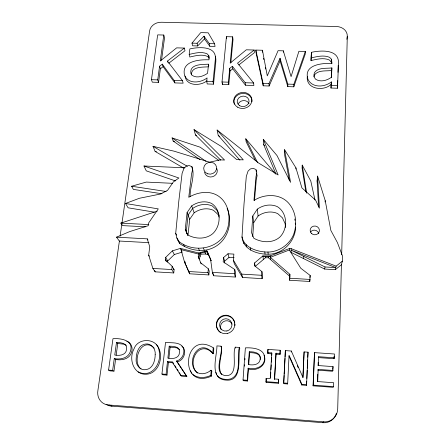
<?xml version="1.0" encoding="UTF-8"?>
<svg xmlns="http://www.w3.org/2000/svg" width="445" height="445" viewBox="0 0 445 445"><rect width="100%" height="100%" fill="white"/><g stroke="black" fill="none" stroke-linecap="round" stroke-linejoin="round"><path stroke-width="0.67" d="M289.339 250.007L270.326 257.316L289.879 274.287L289.656 280.272L309.781 281.463L310.176 275.472L300.787 268.263L289.339 250.007L289.35 248.549L291.164 248.649L336.125 266.16L342.339 261.148L342.472 255.947L337.393 242.542L330.869 230.46L325.228 200.667L317.58 176.081L317.101 180.881L318.598 207.02M289.656 280.272L289.879 274.287M291.164 248.649L291.113 252.404L324.644 269.058L335.308 269.67L341.421 264.736L342.339 261.148M280.077 60.848L287.809 86.614L293.8 86.808L293.839 84.305L305.337 51.453L298.89 51.275L291.086 76.623L283.32 50.836L278.069 50.691L267.284 75.873L262.455 50.257L255.847 50.068L256.053 52.727L263.218 85.807L269.136 86.002L280.077 60.848L280.022 58.223L269.014 83.499L269.136 86.002M295.875 169.039L295.908 167.81L284.561 149.681L284.616 154.816L289.311 180.359M291.303 351.956L291.325 351.027L285.351 350.616L283.682 383.668L287.648 383.957L289.061 355.282L301.882 384.313L301.771 384.997L306.555 385.348L308.04 352.184L304.091 351.912L302.895 377.577M341.421 264.736L337.716 408.655A14.09 13.378 64.1 0 1 323.526 421.821L322.909 422.705L111.973 406.14A13.089 12.048 -61.3 0 1 106.149 404.321M341.677 254.763L347.295 36.223A11.047 9.3 0.5 0 0 336.342 26.516L161.541 22.25A10.624 8.878 -14.6 0 0 149.587 31.139L120.094 236.178M333.566 386.644L333.672 382.728L317.708 381.565L318.147 369.4L332.932 370.457L333.044 366.608L318.286 365.562L318.603 356.712L334.373 357.813L334.479 354.009L314.498 352.629L313.063 385.832L333.21 387.311L333.566 386.644L313.258 385.147L313.063 385.832M332.637 369.333L333.044 366.608M318.603 356.712L318.37 357.602L334.017 358.692L334.089 356.178M331.536 63.752L331.186 61.861L329.333 59.969C323.448 57.466 316.923 59.196 311.011 60.553L311.155 57.917C317.107 56.554 323.676 54.813 329.595 57.327L331.464 59.224L332.009 63.457C322.375 62.99 303.134 64.564 307.934 79.277C312.19 88.188 324.577 87.359 331.375 81.913L330.974 88.032L337.494 88.243L337.727 80.634M337.978 72.329L338.189 65.409M337.494 88.243L338.511 62.784C338.834 49.033 320.661 50.302 311.417 52.321L311.011 60.553M331.325 77.769L331.859 67.913C326.107 68.697 318.359 67.195 314.47 72.563L313.942 74.816L314.298 77.358L315.627 79.232C320.628 82.475 327.086 80.467 331.536 77.202L331.859 67.913M330.974 88.032L331.375 81.913M317.502 381.599L317.769 374.223M318.075 365.712L318.197 362.33M313.258 385.147L314.498 352.629M305.337 51.453L305.226 54.118L293.8 86.808M306.555 385.348L306.722 381.232M306.839 378.489L307.178 370.257M307.261 368.199L307.601 359.966M307.718 357.218L308.04 352.184M309.781 281.463L309.865 279.505M304.091 351.912L302.978 377.527L291.325 351.027M314.977 199.961L310.782 181.026L302.222 165.101L302.088 168.043L305.854 191.795M311.155 57.917L311.417 52.321M283.754 382.3L284.116 375.469M284.188 374.1L285.017 358.381M285.089 357.012L285.351 350.616M280.061 354.42L280.178 350.26L267.94 349.414L267.74 352.663L271.767 352.941L270.237 378.628L266.16 378.333L266.127 382.377L278.464 383.284L278.57 379.24L274.487 378.94L275.961 353.23L279.994 353.514L280.061 354.42L276.056 354.142L275.961 353.23M279.994 353.514L280.178 350.26M278.464 383.284L278.57 379.24M274.593 379.663L276.056 354.142M270.499 377.288L270.783 372.459M270.949 369.706L271.233 364.878M271.4 362.124L271.684 357.296M271.806 355.232L271.767 352.941M242.008 236.912L244.005 204.06L246.308 176.354L248.06 171.108L250.324 168.961L253.127 168.338L256.042 169.534L256.804 172.777L255.975 176.793L253.95 200.472C265.031 193.347 281.485 193.369 289.845 204.622C296.448 213.305 297.316 225.687 293.144 235.611C288.249 245.974 277.04 252.893 265.526 252.009C256.103 251.308 244.049 247.476 242.008 236.912C243.259 250.808 259.83 255.258 271.595 254.006C284.728 252.27 295.285 240.3 295.68 227.1M266.127 382.377L266.16 378.333M271.889 353.853L267.896 353.575L267.94 349.414M252.71 236.696L253.728 222.656L252.805 215.964L257.299 209.144C263.112 205.039 270.699 203.688 277.335 206.625C287.693 213.055 288.115 228.953 279.755 237.191C272.524 243.426 261.805 242.703 253.845 238.275L251.586 232.785L252.805 215.964M166.402 261.615L165.379 259.841L165.673 257.377L172.393 250.858L180.414 248.393L198.559 252.983L206.502 250.897L207.103 251.058L210.53 258.962L212.376 272.385L213.656 275.761L235.327 277.046L235.661 272.924L234.76 269.503L223.179 261.821L223.551 257.555L227.979 253.778L233.875 254.112L233.375 260.147L234.298 263.707L242.508 277.469L262.144 278.637L261.693 275.288L261.938 271.639L254.412 265.593L254.601 262.934L262.917 255.897L270.21 255.903L289.35 248.549M262.144 278.637L262.383 275.038L261.938 271.639M247.576 381.009L247.264 380.297L248.121 368.193C254.952 369.928 264.363 367.069 264.569 358.837C265.431 348.58 252.704 347.545 245.379 347.857L243.037 379.986L243.382 380.703L247.576 381.009L248.427 368.994L248.121 368.193M249.283 351.761L248.377 364.533C253.094 365.484 260.075 364.911 260.192 358.637C260.898 352.535 253.745 351.684 249.283 351.761L249.578 352.679L248.727 364.694M244.444 366.14L244.544 364.75M244.895 359.899L244.995 358.509M303.64 258.623L303.796 256.454M239.416 347.445L239.788 348.391C237.519 357.613 243.059 381.821 225.949 380.097C208.533 379.001 217.227 355.677 216.904 345.893L221.032 346.177C223.523 353.386 212.293 373.961 225.765 375.686C239.377 375.914 231.667 354.059 235.266 347.156L239.416 347.445C236.234 356.49 242.709 374.468 230.443 378.995C225.943 379.952 220.542 379.39 217.321 375.769M235.327 277.046L234.42 273.686L234.76 269.503M254.507 200.439L256.281 179.63L257.104 175.647L256.504 173.072M224.48 262.956L224.636 261.154L223.551 257.555M195.333 370.813C187.868 358.87 200.751 339.657 213.027 353.697L213.361 353.719L213.806 348.685L213.238 347.745C182.917 329.039 178.401 390.766 211.375 376.147L210.78 375.402L211.236 370.279L210.919 370.257C206.942 373.806 200.2 375.346 195.9 371.542M213.361 353.719L212.788 352.813L213.238 347.745M211.375 376.147L211.826 371.063L211.236 370.279M213.656 275.761L212.627 272.551M201.185 263.963L198.242 256.682L199.054 254.184L181.004 249.617L184.525 262.077L189.665 273.797L208.866 274.938L209.228 271.094L208.321 268.786L200.678 262.811M230.827 62.929L233.013 39.549L232.668 36.84L226.433 36.679L222.011 81.975L222.433 84.467L228.791 84.678L228.413 82.18L229.715 68.319L232.412 66.277L245.178 82.725L245.456 85.223L253.867 85.501L253.644 83.004L237.535 63.168L254.167 50.024L254.379 52.677L238.926 64.909M232.668 36.84L230.204 63.095L246.302 49.801L254.167 50.024M228.791 84.678L230.082 70.883L229.715 68.319M227.117 208.282C233.047 221.799 228.318 239.143 215.297 246.663C204.233 253.172 189.898 250.746 179.741 243.615L176.832 237.914L175.708 233.347L178.84 200.851L182.088 173.439L183.996 168.243L186.299 166.119L189.086 165.501L191.912 166.686C195.377 176.365 189.848 186.611 190.098 196.64M208.866 274.938L207.954 272.668L208.321 268.786M222.433 84.467L222.567 83.104M188.035 234.916L189.692 219.302L194.181 212.771C199.811 208.861 207.109 207.426 213.517 210.318L218.111 214.585L219.196 217.138M185.276 229.258L187.078 212.582L191.695 205.896C197.474 201.902 204.961 200.422 211.536 203.376C221.716 209.984 221.143 225.715 212.827 233.608C205.751 239.605 195.299 239.193 187.523 234.793L185.276 229.258L187.723 235.038M208.783 55.681L209.011 59.83C199.332 59.435 181.037 60.965 184.558 75.361C188.285 84.383 200.539 83.031 207.081 77.936L206.703 81.48L207.22 83.966L213.522 84.177L213.044 81.685L215.358 59.174C216.715 45.679 198.587 46.892 189.848 48.917L189.197 54.401L189.82 57.021C195.561 55.736 201.919 53.951 207.615 56.443L209.278 58.295L208.783 55.681L207.109 53.817C201.374 51.314 194.977 53.116 189.197 54.401M213.522 84.177L215.814 61.772L215.853 58.963L215.347 56.61M331.186 61.861L331.464 59.224M208.544 64.202L207.57 73.314C203.193 76.362 196.874 78.587 192.012 75.316L190.861 73.481C189.364 63.891 202.314 64.475 208.544 64.202L208.794 65.493M167.492 361.601L168.405 362.447L167.008 375.079L166.074 374.328L167.492 361.601L172.187 361.941L173.8 363.943M169.206 346.193L167.882 358.086C172.61 359.171 179.396 358.475 179.524 352.212C180.331 346.433 173.172 346.227 169.206 346.193L170.101 347.145L176.932 347.862L179.63 349.653M168.866 358.297L170.101 347.145M309.948 277.541L310.176 275.472M167.008 375.079L162.909 374.779L161.941 374.028L165.534 342.344C171.386 343.284 180.147 341.398 183.334 347.984C185.27 353.286 181.955 359.638 176.454 361.04L186.856 376.542L181.504 376.147L180.681 375.402L172.187 361.941M148.908 242.664L119.327 241.029L116.512 237.174L147.273 238.859L149.748 246.764L148.68 255.157L152.874 268.435L155.133 271.845L173.75 272.946L174.106 269.776L172.165 266.321L165.379 259.841M173.75 272.946L171.798 269.548L172.165 266.321M167.57 262.172L167.709 260.954L165.673 257.377M161.535 60.181L164.55 37.73L163.782 35.038L157.663 34.877L151.45 79.683L152.312 82.164L158.554 82.37L157.725 79.889L159.577 66.177L162.314 64.158L174.167 80.423L174.891 82.909L183.14 83.176L182.467 80.69L167.476 61.076L184.347 48.071L184.998 50.713L168.772 63.235M163.782 35.038L160.278 61.01L176.632 47.86L184.347 48.071M158.554 82.37L160.384 68.725L159.577 66.177M346.872 39.332L347.295 36.223M113.97 371.175L115.583 359.438L114.27 358.581L112.641 370.401L113.97 371.175L109.932 370.88L108.569 370.101L112.963 338.712C120.862 338.05 134.173 340.303 130.385 351.394C128.433 358.231 120.411 359.838 114.27 358.581M116.162 355.199L117.769 343.495L116.484 342.528L114.766 355.004C119.466 355.95 126.102 355.255 126.597 349.23C127.737 343.329 120.734 342.394 116.484 342.528M325.056 201.947L325.228 200.667M119.405 240.995L97.922 390.321A13.311 12.238 -60.8 0 0 108.936 405L111.973 406.14M324.644 269.058L325.017 266.972L291.147 250.179L335.791 267.59L325.017 266.972M307.311 76.245C305.604 89.189 323.337 91.72 331.097 84.439M313.909 76.813L314.298 75.133C318.164 69.787 325.862 71.283 331.575 70.51M335.308 269.67L336.125 266.16M318.147 369.4L317.914 370.195L332.587 371.247L332.932 370.457M200.378 252.977L200.856 254.173L199.254 259.112L198.242 256.682M334.017 358.692L334.373 357.813M253.728 222.656L258.1 215.992C263.763 211.981 271.155 210.669 277.619 213.544L282.442 217.855L285.128 223.668L285.462 227.484M191.99 43.132L200.728 32.613L208.193 32.802L214.579 43.749L215.041 46.419L209.801 46.274L204.511 38.876L203.994 36.173L197.102 43.271L191.99 43.132L192.59 45.802L197.669 45.941L204.511 38.876M167.709 260.954L174.312 254.534L182.205 252.115M224.636 261.154L228.986 257.438L234.137 257.727M289.862 276.362L268.496 257.794L265.426 257.766L255.163 266.46L254.601 262.934M230.082 70.883L232.763 68.847L232.412 66.277M160.384 68.725L163.098 66.717L162.314 64.158M207.042 80.779C200.456 86.158 186.399 86.369 185.042 76.073M176.454 361.04L177.299 361.885C183.963 360.428 187.501 350.588 181.871 346.049M116.512 237.174L129.64 231.611L148.257 225.698L148.602 223.04L158.298 208.889L125.501 203.482L128.121 207.815L154.348 212.154M210.78 375.402C205.19 378.083 197.981 378.556 192.924 374.49M125.501 203.482L139.435 198.259L160.45 194.042L167.537 190.382L173.378 181.927L178.884 178.006L143.98 165.996L146.255 170.835L175.441 180.915M145.348 226.816L122.525 225.604L120.851 223.112L157.141 211.191M161.974 193.764L133.333 189.392L131.609 186.238L146.255 182.083L172.571 183.318M198.848 253.683L206.764 251.603M208.41 66.811C202.631 67.284 191.289 66.338 191.394 74.76M200.856 254.173L205.69 254.006L208.455 254.746L211.047 260.737M263.001 256.593L270.265 256.598M203.994 36.173L209.311 43.604L214.579 43.749M151.45 79.683L157.725 79.889M174.167 80.423L182.467 80.69M206.703 81.48L213.044 81.685M222.011 81.975L228.413 82.18M245.178 82.725L253.644 83.004M255.847 50.068L263.056 83.31L269.014 83.499M280.022 58.223L287.804 84.111L293.839 84.305M331.252 85.523L337.816 85.735M143.98 165.996L184.875 167.815M120.851 223.112L148.802 224.586M152.874 268.435L171.798 269.548M212.376 272.385L234.42 273.686M233.375 260.147L241.718 274.114L261.693 275.288M188.535 271.522L207.954 272.668M289.673 278.236L310.015 279.438M117.769 343.495L124.177 344.213L126.269 345.281M249.578 352.679C254.012 352.601 261.109 353.447 260.408 359.51M197.636 373.06C184.658 363.476 198.314 336.748 212.454 352.79L212.788 352.813M168.405 362.447L173.066 362.781M115.583 359.438C121.674 360.689 129.64 359.087 131.57 352.307C133.111 348.085 131.336 342.678 126.831 341.237M248.427 368.994C257.227 371.675 267.951 365.017 264.046 355.132M211.826 371.063L210.919 370.257M108.569 370.101L112.641 370.401M161.941 374.028L166.074 374.328M180.681 375.402L186.077 375.803M243.037 379.986L247.264 380.297M265.954 381.671L278.386 382.589M283.649 382.973L287.642 383.267L287.648 383.957M301.882 384.313L306.7 384.669M108.936 405L323.526 421.821M131.609 186.238L166.119 191.489M183.596 168.054L155.133 151.439L153.013 146.338L174.156 151.189L209.528 162.152L220.425 159.861L224.569 160.039L194.003 129.612L195.472 134.952L220.726 160.156M155.133 151.439L156.473 151.751M199.955 159.588L173.183 141.054L172.093 137.922L200.178 147.2L218.623 160.272M173.183 141.054L174.479 141.482M138.128 371.842C151.778 378.856 162.125 362.975 159.104 350.671C157.586 337.85 137.822 337.165 133.989 348.925C127.543 360.673 135.413 378.272 150.377 373.455C161.001 369.128 163.793 352.629 156.278 344.413M176.832 237.914L178.662 241.34C195.216 254.395 222.5 248.349 228.018 226.855C230.365 216.659 228.691 204.7 220.381 197.569C211.419 189.843 198.298 191.689 188.752 197.302L191.584 173.867L192.546 169.895L191.912 166.686M153.013 146.338L187.378 166.335M194.003 129.612L220.876 146.171L236.707 159.583L243.298 159.866L217.104 130.029L218.217 135.375L239.938 160.189M195.472 134.952L196.645 135.68M172.093 137.922L206.068 161.402M140.993 368.966C131.125 361.101 141.877 335.803 154.248 348.174M217.104 130.029L258.645 163.054L278.147 174.946L263.268 139.318L263.657 144.575L275.911 173.984M218.217 135.375L219.819 136.654M173.155 268.863L174.106 269.776M255.497 160.678L246.146 141.766L245.768 138.784L275.605 173.951M263.268 139.318L276.974 155.511L290.579 182.383L284.561 149.681M263.657 144.575L264.53 145.61M232.763 68.847L245.456 85.223M221.56 374.584C216.793 366.402 222.461 355.972 221.543 347.133L221.032 346.177M163.098 66.717L174.891 82.909M177.299 361.885L186.856 376.542M148.68 255.157L149.342 256.187M212.454 352.79L213.027 353.697M174.902 365.684L176.003 367.431M177.104 369.172L178.206 370.913M179.302 372.66L180.403 374.401M147.273 238.859L147.935 239.955M190.388 370.802L191.801 373.26M172.393 250.858L174.312 254.534M245.768 138.784L257.633 162.748M184.525 262.077L185.693 264.447L184.775 261.198M180.414 248.393L181.905 251.486M178.662 241.34L179.741 243.615M175.708 233.347L176.537 235.105M183.446 244.249L184.48 246.502M289.055 356.184L301.771 384.997M297.36 365.734L298.183 367.615M219.179 215.552L216.949 210.307L212.276 205.979C205.768 203.048 198.348 204.516 192.629 208.477L188.063 215.107L186.288 231.645L187.768 235.299M185.96 265.07L189.665 273.797M235.266 347.156L235.666 348.107M198.559 252.983L200.055 256.637M198.487 248.26L199.377 250.479M187.078 212.582L189.692 219.302M203.454 248.082L204.294 250.307M204.789 251.614L205.69 254.006M206.502 250.897L207.86 254.59M207.103 251.058L208.455 254.746M210.53 258.962L211.18 260.748M191.695 205.896L194.181 212.771M215.903 372.32L216.626 374.562M154.721 270.538L155.133 271.845M317.101 180.881L317.507 182.194M295.908 167.81L301.888 187.862L315.611 200.172L319.427 208.165L317.58 176.081M167.476 61.076L167.854 62.367M227.979 253.778L228.986 257.438M177.605 238.926L177.928 240.222M241.718 274.114L242.508 277.469M197.102 43.271L197.669 45.941M243.443 241.401L243.888 243.693M263.624 58.278L263.879 59.624M265.392 67.673L265.648 69.014M209.311 43.604L209.801 46.274M246.118 244.628L246.536 246.892M267.74 352.663L267.896 353.575M250.274 247.943L250.652 250.179M302.222 165.101L306.677 193.152M226.433 36.679L226.722 38.709M262.917 255.897L263.34 259.535M257.299 209.144L258.1 215.992M294.796 218.996L294.946 220.347M295.241 223.051L295.385 224.397M256.103 170.112L256.287 171.848M264.803 251.892L265.036 254.101M265.303 256.581L265.426 257.766M267.962 251.92L268.163 254.128M268.391 256.609L268.496 257.794M270.21 255.903L270.51 259.541M263.056 83.31L263.218 85.807M262.455 50.257L262.572 52.249M283.32 50.836L283.337 52.171M287.804 84.111L287.809 86.614M335.491 415.602A13.851 13.144 64.5 0 1 322.909 422.705M336.342 413.355A13.851 13.144 64.5 0 1 335.741 415.057M221.048 329.539A6.163 6.058 -48 0 1 223.98 321.368A6.163 6.058 -48 0 1 232.101 324.132M238.214 104.035A5.885 5.19 -7.9 0 1 243.576 100.603A5.885 5.19 -7.9 0 1 249.05 103.563M220.486 332.593A9.3 9.134 -46.4 0 1 220.787 317.279A9.3 9.134 -46.4 0 1 234.827 323.103M234.966 324.299A9.3 9.134 -46.4 0 1 234.949 325.506M234.315 104.163A9.078 7.988 -8 0 1 241.835 93.511A9.078 7.988 -8 0 1 251.97 101.705M310.482 232.062A4.578 4.317 8.7 0 1 318.804 233.547M216.776 168.51A6.441 5.88 -14.1 0 1 212.627 176.71A6.441 5.88 -14.1 0 1 204.55 172.159M155.188 354.476C155.21 360.483 153.041 368.454 146.166 369.617C140.064 370.819 135.486 364.744 136.153 359.054C136.248 353.141 138.345 345.203 145.153 344.085C151.228 342.867 155.811 348.774 155.188 354.476M237.73 107.245A9.1 8.004 -8 0 0 251.876 100.715A9.1 8.004 -8 0 0 238.837 93.344A9.1 8.004 -8 0 0 237.73 107.245M226.878 330.991A6.247 6.135 -46.4 0 0 230.477 320.823A6.247 6.135 -46.4 0 0 219.936 322.942A6.247 6.135 -46.4 0 0 226.878 330.991M239.594 105.688A5.952 5.24 -8 0 0 249.028 101.766A5.952 5.24 -8 0 0 240.756 96.615A5.952 5.24 -8 0 0 239.594 105.688M227.228 333.505A9.328 9.161 -46 0 0 232.59 318.314A9.328 9.161 -46 0 0 216.843 321.501A9.328 9.161 -46 0 0 227.228 333.505M311.383 233.336A4.656 4.383 8.3 0 0 319.237 231.762A4.656 4.383 8.3 0 0 313.747 226.11A4.656 4.383 8.3 0 0 311.383 233.336M207.765 173.834A6.503 5.93 -14.1 0 0 216.554 167.075A6.503 5.93 -14.1 0 0 206.141 163.688A6.503 5.93 -14.1 0 0 207.765 173.834"/></g></svg>
